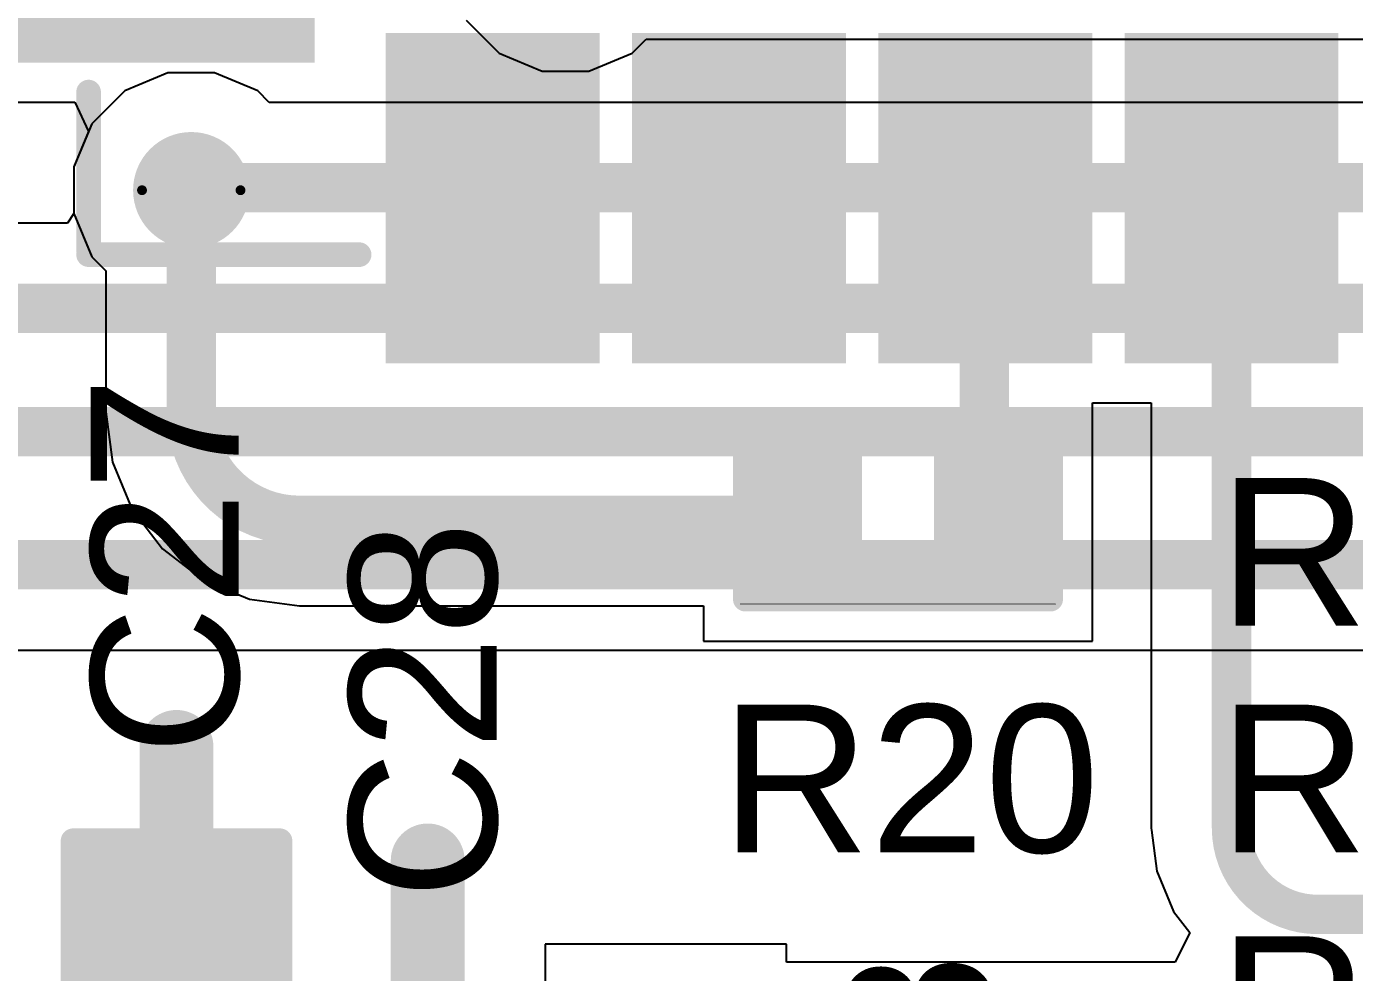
# Model space of a CAD drawing. Header units: inches. Extents: x -46 to 312, y 0 to 111.
# Drawn here: x -36.82 to -29.97, y 27.01 to 31.88 of the extents above; entities that cross this region are included whole.
import ezdxf

# ---------------------------------------------------------------- set-up
doc = ezdxf.new("R2010")
doc.units = ezdxf.units.IN
for name, color, linetype in [('Bottom Layer', 5, 'Continuous'), ('Drill Drawing', 1, 'Continuous'), ('Top Layer', 1, 'Continuous'), ('Top Overlay', 2, 'Continuous'), ('Top Paste', 8, 'Continuous'), ('Top Solder', 216, 'Continuous'), ('Via Holes', 16, 'Continuous')]:
    doc.layers.add(name, color=color, linetype=linetype)
doc.styles.add('Arial', font='', dxfattribs={"height": 0.2})
doc.styles.get('Arial').set_extended_font_data('Arial')

# ---------------------------------------------------------------- blocks, each defined once
blk = doc.blocks.new('R___0402_5')
at = {"layer": 'Top Layer'}
for points in [[(-0.6985, -0.3175), (-0.6985, 0.3175), (-0.2413, 0.3175), (-0.2413, -0.3175)], [(0.2413, -0.3175), (0.2413, 0.3175), (0.6985, 0.3175), (0.6985, -0.3175)]]:
    blk.add_hatch(color=1, dxfattribs=at).paths.add_polyline_path(points)
at = {"layer": 'Top Paste'}
for points in [[(-0.6985, -0.3175), (-0.6985, 0.3175), (-0.2413, 0.3175), (-0.2413, -0.3175)], [(0.2413, -0.3175), (0.2413, 0.3175), (0.6985, 0.3175), (0.6985, -0.3175)]]:
    blk.add_hatch(color=8, dxfattribs=at).paths.add_polyline_path(points)
at = {"layer": 'Top Solder'}
for points in [[(-0.7535, -0.3725), (-0.7535, 0.3725), (-0.1863, 0.3725), (-0.1863, -0.3725)], [(0.1863, -0.3725), (0.1863, 0.3725), (0.7535, 0.3725), (0.7535, -0.3725)]]:
    blk.add_hatch(color=216, dxfattribs=at).paths.add_polyline_path(points)
at = {"layer": 'Top Overlay'}
for points in [[(-0.7874, 0.4064, 0.127, 0.127, 0), (0.7874, 0.4064, 0.127, 0.127, 0)], [(-0.7874, -0.4064, 0.127, 0.127, 0), (-0.7874, 0.4064, 0.127, 0.127, 0)], [(0.7874, -0.4064, 0.127, 0.127, 0), (0.7874, 0.4064, 0.127, 0.127, 0)], [(-0.7874, -0.4064, 0.127, 0.127, 0), (0.7874, -0.4064, 0.127, 0.127, 0)], [(-0.8128, -0.4318, 0.00323, 0.00323, 0), (0.8128, -0.4318, 0.00323, 0.00323, 0)]]:
    blk.add_lwpolyline(points, format="xyseb", dxfattribs=at)
for points in [[(-0.8191, 0.4064, 0.0635, 0.0635, 1), (-0.7556, 0.4064, 0.0635, 0.0635, 1)], [(-0.8191, 0.4064, 0.0635, 0.0635, 1), (-0.7556, 0.4064, 0.0635, 0.0635, 1)], [(0.7556, 0.4064, 0.0635, 0.0635, 1), (0.8191, 0.4064, 0.0635, 0.0635, 1)], [(0.7556, 0.4064, 0.0635, 0.0635, 1), (0.8191, 0.4064, 0.0635, 0.0635, 1)], [(-0.8191, -0.4064, 0.0635, 0.0635, 1), (-0.7556, -0.4064, 0.0635, 0.0635, 1)], [(-0.8191, -0.4064, 0.0635, 0.0635, 1), (-0.7556, -0.4064, 0.0635, 0.0635, 1)], [(0.7556, -0.4064, 0.0635, 0.0635, 1), (0.8191, -0.4064, 0.0635, 0.0635, 1)], [(0.7556, -0.4064, 0.0635, 0.0635, 1), (0.8191, -0.4064, 0.0635, 0.0635, 1)], [(-0.8136, -0.4318, 0.00161, 0.00161, 1), (-0.812, -0.4318, 0.00161, 0.00161, 1)], [(0.812, -0.4318, 0.00161, 0.00161, 1), (0.8136, -0.4318, 0.00161, 0.00161, 1)]]:
    blk.add_lwpolyline(points, format="xyseb", close=True, dxfattribs=at)
blk = doc.blocks.new('C___0603_66')
at = {"layer": 'Top Layer'}
for points in [[(-0.381, 0.4445), (-0.381, -0.4445), (-1.143, -0.4445), (-1.143, 0.4445)], [(1.143, 0.4445), (1.143, -0.4445), (0.381, -0.4445), (0.381, 0.4445)]]:
    blk.add_hatch(color=1, dxfattribs=at).paths.add_polyline_path(points)
at = {"layer": 'Top Paste'}
for points in [[(-0.381, 0.4445), (-0.381, -0.4445), (-1.143, -0.4445), (-1.143, 0.4445)], [(1.143, 0.4445), (1.143, -0.4445), (0.381, -0.4445), (0.381, 0.4445)]]:
    blk.add_hatch(color=8, dxfattribs=at).paths.add_polyline_path(points)
at = {"layer": 'Top Solder'}
for points in [[(-0.321, 0.5045), (-0.321, -0.5045), (-1.203, -0.5045), (-1.203, 0.5045)], [(1.203, 0.5045), (1.203, -0.5045), (0.321, -0.5045), (0.321, 0.5045)]]:
    blk.add_hatch(color=216, dxfattribs=at).paths.add_polyline_path(points)
at = {"layer": 'Top Overlay'}
for points in [[(-1.2446, -0.5334, 0.127, 0.127, 0), (-1.2446, 0.5334, 0.127, 0.127, 0)], [(-0.4572, 0.5334, 0.127, 0.127, 0), (-1.2446, 0.5334, 0.127, 0.127, 0)], [(1.2446, 0.5334, 0.127, 0.127, 0), (0.4572, 0.5334, 0.127, 0.127, 0)], [(1.2446, -0.5334, 0.127, 0.127, 0), (1.2446, 0.5334, 0.127, 0.127, 0)], [(-0.4572, -0.5334, 0.127, 0.127, 0), (-1.2446, -0.5334, 0.127, 0.127, 0)], [(1.2446, -0.5334, 0.127, 0.127, 0), (0.4572, -0.5334, 0.127, 0.127, 0)]]:
    blk.add_lwpolyline(points, format="xyseb", dxfattribs=at)
for points in [[(-1.2764, 0.5334, 0.0635, 0.0635, 1), (-1.2128, 0.5334, 0.0635, 0.0635, 1)], [(-1.2764, 0.5334, 0.0635, 0.0635, 1), (-1.2128, 0.5334, 0.0635, 0.0635, 1)], [(-0.4889, 0.5334, 0.0635, 0.0635, 1), (-0.4254, 0.5334, 0.0635, 0.0635, 1)], [(0.4254, 0.5334, 0.0635, 0.0635, 1), (0.4889, 0.5334, 0.0635, 0.0635, 1)], [(1.2128, 0.5334, 0.0635, 0.0635, 1), (1.2764, 0.5334, 0.0635, 0.0635, 1)], [(1.2128, 0.5334, 0.0635, 0.0635, 1), (1.2764, 0.5334, 0.0635, 0.0635, 1)], [(-1.2764, -0.5334, 0.0635, 0.0635, 1), (-1.2128, -0.5334, 0.0635, 0.0635, 1)], [(-1.2764, -0.5334, 0.0635, 0.0635, 1), (-1.2128, -0.5334, 0.0635, 0.0635, 1)], [(-0.4889, -0.5334, 0.0635, 0.0635, 1), (-0.4254, -0.5334, 0.0635, 0.0635, 1)], [(0.4254, -0.5334, 0.0635, 0.0635, 1), (0.4889, -0.5334, 0.0635, 0.0635, 1)], [(1.2128, -0.5334, 0.0635, 0.0635, 1), (1.2764, -0.5334, 0.0635, 0.0635, 1)], [(1.2128, -0.5334, 0.0635, 0.0635, 1), (1.2764, -0.5334, 0.0635, 0.0635, 1)]]:
    blk.add_lwpolyline(points, format="xyseb", close=True, dxfattribs=at)
blk = doc.blocks.new('41_SMD_UFL_M______84')
at = {"layer": 'Top Layer'}
for points in [[(-9.5, -7.18), (-8, -7.18), (-8, -8.08), (-9.5, -8.08)], [(-7.43, -9.63), (-7.43, -8.13), (-6.53, -8.13), (-6.53, -9.63)], [(-6.16, -9.63), (-6.16, -8.13), (-5.26, -8.13), (-5.26, -9.63)], [(-4.89, -9.63), (-4.89, -8.13), (-3.99, -8.13), (-3.99, -9.63)], [(-3.62, -9.63), (-3.62, -8.13), (-2.72, -8.13), (-2.72, -9.63)]]:
    blk.add_hatch(color=1, dxfattribs=at).paths.add_polyline_path(points)
at = {"layer": 'Top Paste'}
for points in [[(-9.5, -7.18), (-8, -7.18), (-8, -8.08), (-9.5, -8.08)], [(-7.43, -9.63), (-7.43, -8.13), (-6.53, -8.13), (-6.53, -9.63)], [(-6.16, -9.63), (-6.16, -8.13), (-5.26, -8.13), (-5.26, -9.63)], [(-4.89, -9.63), (-4.89, -8.13), (-3.99, -8.13), (-3.99, -9.63)], [(-3.62, -9.63), (-3.62, -8.13), (-2.72, -8.13), (-2.72, -9.63)]]:
    blk.add_hatch(color=8, dxfattribs=at).paths.add_polyline_path(points)
at = {"layer": 'Top Solder'}
for points in [[(-9.6016, -7.0784), (-7.8984, -7.0784), (-7.8984, -8.1816), (-9.6016, -8.1816)], [(-7.5316, -9.7316), (-7.5316, -8.0284), (-6.4284, -8.0284), (-6.4284, -9.7316)], [(-6.2616, -9.7316), (-6.2616, -8.0284), (-5.1584, -8.0284), (-5.1584, -9.7316)], [(-4.9916, -9.7316), (-4.9916, -8.0284), (-3.8884, -8.0284), (-3.8884, -9.7316)], [(-3.7216, -9.7316), (-3.7216, -8.0284), (-2.6184, -8.0284), (-2.6184, -9.7316)]]:
    blk.add_hatch(color=216, dxfattribs=at).paths.add_polyline_path(points)
at = {"layer": 'Top Overlay'}
for points in [[(-9.0638, -9.146, 0.127, 0.127, 0), (-9.0638, -8.3332, 0.127, 0.127, 0)], [(-9.0638, -9.1714, 0.127, 0.127, 0), (-7.6688, -9.1714, 0.127, 0.127, 0)]]:
    blk.add_lwpolyline(points, format="xyseb", dxfattribs=at)
for points in [[(-9.0955, -8.3332, 0.0635, 0.0635, 1), (-9.032, -8.3332, 0.0635, 0.0635, 1)], [(-9.0955, -9.146, 0.0635, 0.0635, 1), (-9.032, -9.146, 0.0635, 0.0635, 1)], [(-9.0955, -9.1714, 0.0635, 0.0635, 1), (-9.032, -9.1714, 0.0635, 0.0635, 1)], [(-7.7005, -9.1714, 0.0635, 0.0635, 1), (-7.637, -9.1714, 0.0635, 0.0635, 1)]]:
    blk.add_lwpolyline(points, format="xyseb", close=True, dxfattribs=at)

msp = doc.modelspace()

# ---------------------------------------------------------------- hatches: boundary and pattern name
at = {"layer": 'Bottom Layer'}
h = msp.add_hatch(color=5, dxfattribs=at)
edge = h.paths.add_edge_path()
edge.add_arc((-35.9664, 31.0388), 0.3, 0, 360)
at = {"layer": 'Top Layer'}
h = msp.add_hatch(color=1, dxfattribs=at)
edge = h.paths.add_edge_path()
edge.add_arc((-35.9664, 31.0388), 0.3, 0, 360)
at = {"layer": 'Via Holes'}
h = msp.add_hatch(color=7, dxfattribs=at)
edge = h.paths.add_edge_path()
edge.add_arc((-35.9664, 31.0388), 0.15, 0, 360)

# ---------------------------------------------------------------- linework, layer by layer
at = {"layer": 'Bottom Layer'}
for p, q in [((-34.5487, 31.9154), (-34.3786, 31.7453)), ((-33.6934, 31.7453), (-33.6209, 31.8177)), ((-33.6209, 31.8177), (1.2171, 31.8177)), ((-34.3786, 31.7453), (-34.1563, 31.6532)), ((-33.9157, 31.6532), (-33.6934, 31.7453)), ((-36.0867, 31.6436), (-36.309, 31.5515)), ((-35.8461, 31.6436), (-36.0867, 31.6436)), ((-35.6238, 31.5515), (-35.8461, 31.6436)), ((-34.1563, 31.6532), (-33.9157, 31.6532)), ((-36.309, 31.5515), (-36.4791, 31.3814)), ((-35.564, 31.4918), (-35.6238, 31.5515)), ((0.9184, 31.4918), (-35.564, 31.4918)), ((-36.4791, 31.3814), (-36.5712, 31.1591)), ((-36.5712, 31.1591), (-36.5712, 30.9185)), ((-36.5712, 30.9185), (-36.604, 30.8695)), ((-36.604, 30.8695), (-37.9135, 30.8695)), ((-38.5739, 28.6681), (-21.788, 28.6681))]:
    msp.add_line(p, q, dxfattribs=at)
for points in [[(-35.9664, 31.0388, 0.254, 0.254, 0), (-35.9537, 31.0515, 0.254, 0.254, 0)], [(-35.9537, 31.0515, 0.254, 0.254, 0), (1.3335, 31.0515, 0.254, 0.254, 0)], [(-38.0746, 30.4292, 0.254, 0.254, 0), (-0.4572, 30.4292, 0.254, 0.254, 0)], [(-37.3888, 29.7942, 0.254, 0.254, 0), (-1.9458, 29.7942, 0.254, 0.254, 0)], [(-38.989, 29.1084, 0.254, 0.254, 0), (-21.788, 29.1084, 0.254, 0.254, 0)]]:
    msp.add_lwpolyline(points, format="xyseb", dxfattribs=at)
for points in [[(-36.0299, 31.0388, 0.127, 0.127, 1), (-35.9029, 31.0388, 0.127, 0.127, 1)], [(-36.0172, 31.0515, 0.127, 0.127, 1), (-35.8902, 31.0515, 0.127, 0.127, 1)], [(-36.0172, 31.0515, 0.127, 0.127, 1), (-35.8902, 31.0515, 0.127, 0.127, 1)]]:
    msp.add_lwpolyline(points, format="xyseb", close=True, dxfattribs=at)
at = {"layer": 'Drill Drawing'}
for points in [[(-35.7124, 31.0388, 0.0508, 0.0508, 1), (-36.2204, 31.0388, 0.0508, 0.0508, 1)], [(-36.2331, 31.0388, 0.0254, 0.0254, 1), (-36.2077, 31.0388, 0.0254, 0.0254, 1)], [(-35.7251, 31.0388, 0.0254, 0.0254, 1), (-35.6997, 31.0388, 0.0254, 0.0254, 1)]]:
    msp.add_lwpolyline(points, format="xyseb", close=True, dxfattribs=at)
at = {"layer": 'Top Layer'}
for p, q in [((-37.1989, 31.4932), (-36.5664, 31.4932)), ((-36.5664, 31.4932), (-36.4959, 31.3408)), ((-36.4959, 31.3408), (-36.5712, 31.1591)), ((-36.5712, 31.1591), (-36.5712, 30.9185)), ((-36.5712, 30.9185), (-36.4791, 30.6962)), ((-36.4791, 30.6962), (-36.4067, 30.6237)), ((-36.4067, 30.6237), (-36.4067, 29.8958)), ((-31.3187, 28.7147), (-31.3187, 29.9432)), ((-31.3187, 29.9432), (-31.0164, 29.9432)), ((-31.0164, 29.9432), (-31.0164, 27.7494)), ((-36.4067, 29.8958), (-36.4067, 29.8958)), ((-36.4067, 29.8958), (-36.3727, 29.6372)), ((-36.3727, 29.6372), (-36.2729, 29.3962)), ((-36.2729, 29.3962), (-36.1141, 29.1893)), ((-36.1141, 29.1893), (-35.9072, 29.0305)), ((-35.9072, 29.0305), (-35.6662, 28.9307)), ((-35.6662, 28.9307), (-35.4076, 28.8967)), ((-35.4076, 28.8967), (-35.4076, 28.8967)), ((-35.4076, 28.8967), (-33.3253, 28.8967)), ((-33.3253, 28.8967), (-33.3253, 28.7147)), ((-33.3253, 28.7147), (-31.3187, 28.7147)), ((-31.0164, 27.7494), (-31.0145, 27.7402)), ((-31.0145, 27.7402), (-30.9865, 27.5273)), ((-30.9865, 27.5273), (-30.9008, 27.3203)), ((-30.9008, 27.3203), (-30.8175, 27.2119)), ((-30.8175, 27.2119), (-30.8927, 27.0595)), ((-32.8976, 27.1526), (-34.1422, 27.1526)), ((-34.1422, 27.1526), (-34.1422, 26.3701)), ((-32.8976, 27.0595), (-32.8976, 27.1526)), ((-30.8927, 27.0595), (-32.8976, 27.0595))]:
    msp.add_line(p, q, dxfattribs=at)
for points in [[(-35.9664, 29.8958, 0.254, 0.254, 0), (-35.9664, 31.0388, 0.254, 0.254, 0)], [(-31.877, 30.993, 0.254, 0.254, 0), (-31.872, 30.998, 0.254, 0.254, 0)], [(-31.877, 29.337, 0.254, 0.254, 0), (-31.877, 30.993, 0.254, 0.254, 0)], [(-30.602, 27.7494, 0.2032, 0.2032, 0), (-30.602, 30.998, 0.2032, 0.2032, 0)], [(-35.4076, 29.337, 0.254, 0.254, -0.414214), (-35.9664, 29.8958, 0.254, 0.254, 0)], [(-35.4076, 29.337, 0.254, 0.254, 0), (-32.7919, 29.337, 0.254, 0.254, 0)], [(-36.0424, 27.2023, 0.381, 0.381, 0), (-36.0424, 28.1686, 0.381, 0.381, 0)], [(-30.1576, 27.305, 0.2032, 0.2032, -0.414214), (-30.602, 27.7494, 0.2032, 0.2032, 0)], [(-34.747, 26.6192, 0.381, 0.381, 0), (-34.747, 27.5833, 0.381, 0.381, 0)], [(-30.1576, 27.305, 0.2032, 0.2032, 0), (-25.847, 27.305, 0.2032, 0.2032, 0)]]:
    msp.add_lwpolyline(points, format="xyseb", dxfattribs=at)
for points in [[(-36.0299, 31.0388, 0.127, 0.127, 1), (-35.9029, 31.0388, 0.127, 0.127, 1)], [(-31.9405, 30.993, 0.127, 0.127, 1), (-31.8135, 30.993, 0.127, 0.127, 1)], [(-31.9405, 30.993, 0.127, 0.127, 1), (-31.8135, 30.993, 0.127, 0.127, 1)], [(-31.9355, 30.998, 0.127, 0.127, 1), (-31.8085, 30.998, 0.127, 0.127, 1)], [(-30.6528, 30.998, 0.1016, 0.1016, 1), (-30.5512, 30.998, 0.1016, 0.1016, 1)], [(-36.0299, 29.8958, 0.127, 0.127, 1), (-35.9029, 29.8958, 0.127, 0.127, 1)], [(-36.0299, 29.8958, 0.127, 0.127, 1), (-35.9029, 29.8958, 0.127, 0.127, 1)], [(-35.4711, 29.337, 0.127, 0.127, 1), (-35.3441, 29.337, 0.127, 0.127, 1)], [(-35.4711, 29.337, 0.127, 0.127, 1), (-35.3441, 29.337, 0.127, 0.127, 1)], [(-32.8554, 29.337, 0.127, 0.127, 1), (-32.7284, 29.337, 0.127, 0.127, 1)], [(-31.9405, 29.337, 0.127, 0.127, 1), (-31.8135, 29.337, 0.127, 0.127, 1)], [(-36.1377, 28.1686, 0.1905, 0.1905, 1), (-35.9472, 28.1686, 0.1905, 0.1905, 1)], [(-30.6528, 27.7494, 0.1016, 0.1016, 1), (-30.5512, 27.7494, 0.1016, 0.1016, 1)], [(-30.6528, 27.7494, 0.1016, 0.1016, 1), (-30.5512, 27.7494, 0.1016, 0.1016, 1)], [(-34.8423, 27.5833, 0.1905, 0.1905, 1), (-34.6518, 27.5833, 0.1905, 0.1905, 1)], [(-36.1377, 27.2023, 0.1905, 0.1905, 1), (-35.9472, 27.2023, 0.1905, 0.1905, 1)], [(-30.2084, 27.305, 0.1016, 0.1016, 1), (-30.1068, 27.305, 0.1016, 0.1016, 1)], [(-30.2084, 27.305, 0.1016, 0.1016, 1), (-30.1068, 27.305, 0.1016, 0.1016, 1)]]:
    msp.add_lwpolyline(points, format="xyseb", close=True, dxfattribs=at)

# ---------------------------------------------------------------- block references
for name, p in [('41_SMD_UFL_M______84', (-27.432, 39.878)), ('R___0402_5', (-32.322, 29.337))]:
    msp.add_blockref(name, p)
at = {"rotation": 270}
msp.add_blockref('C___0603_66', (-36.0424, 26.4403), dxfattribs=at)

# ---------------------------------------------------------------- texts
at = {"layer": 'Top Overlay', "style": 'Arial'}
for s, p in [('C27', (-35.7224, 28.1254)), ('C28', (-34.3917, 27.3815)), ('R18', (-31.8332, 25.1487))]:
    msp.add_text(s, height=0.762, rotation=90, dxfattribs=at).set_placement(p)
for s, p in [('R24', (-30.6672, 28.793)), ('R20', (-33.2355, 27.6246)), ('R23', (-30.6672, 27.6246)), ('R25', (-30.6672, 26.4308))]:
    msp.add_text(s, height=0.762, dxfattribs=at).set_placement(p)

doc.saveas('drawing.dxf')
